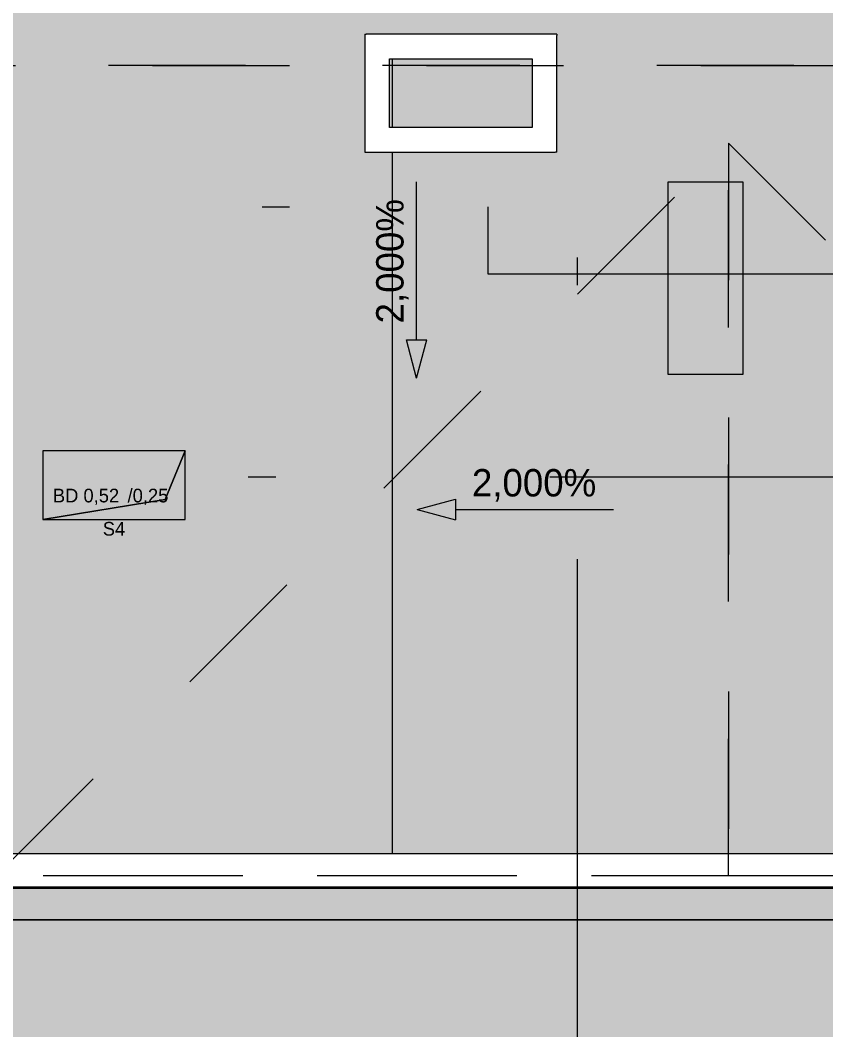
# Model space of a CAD drawing. Header units: metres. Extents: x -3 to 171, y -23 to 41.
# Drawn here: x 12.968 to 15.907, y -11.016 to -7.334 of the extents above; entities that cross this region are included whole.
import ezdxf

# ---------------------------------------------------------------- set-up
doc = ezdxf.new("R2010")
doc.units = ezdxf.units.M
doc.header["$MEASUREMENT"] = 0
doc.set_wipeout_variables(frame=1)
for name, pattern in [('Achse', [0.004, 0.002, -0.001, 0, -0.001]), ('Schnittlinie', [0.006, 0.003, -0.0015, 0, -0.0015]), ('Untersicht', [0.001, 0.0005, -0.0005]), ('Wipeout_Contour', [1, 0, -1])]:
    doc.linetypes.add(name, pattern=pattern)
for name, color, linetype in [('6._Dach PP STG1_1_000 Achsraster', 7, 'Continuous'), ('6._Dach PP STG1_1_112 Wand Aussen - Schachtwände', 7, 'Continuous'), ('6._Dach PP STG1_1_140 Brüstung', 7, 'Continuous'), ('6._Dach PP STG1_1_210 Decke', 7, 'Continuous'), ('6._Dach PP STG1_1_220 Bodenaufbau - Außen_ Gefälle', 7, 'Continuous'), ('6._Dach PP STG1_1_221 Bodenaufbau - Abdichtung', 7, 'Continuous'), ('6._Dach PP STG1_1_270 Deckendurchbruchsymbol', 7, 'Continuous'), ('6._Dach PP STG1_1_310 Dachkonstruktion massiv', 7, 'Continuous'), ('6._Dach PP STG1_1_330 Dachaufbau', 7, 'Continuous'), ('6._Dach PP STG1_1_520 Fixeinbauten', 7, 'Continuous'), ('6._Dach PP STG1_1_611 Entwässerung', 7, 'Continuous'), ('6._Dach PP STG1_1_851 Marker Schnitt', 7, 'Continuous'), ('6._Dach PP STG1_1_950 Polierplan Bemaßung', 7, 'Continuous')]:
    doc.layers.add(name, color=color, linetype=linetype)
doc.styles.add('ERSTELLTER_STIL_2', font='')
doc.styles.get('ERSTELLTER_STIL_2').set_extended_font_data('Eurostile')

msp = doc.modelspace()

# ---------------------------------------------------------------- hatches: boundary and pattern name
at = {"layer": '6._Dach PP STG1_1_220 Bodenaufbau - Außen_ Gefälle', "linetype": 'Continuous', "lineweight": 0, "true_color": 0x323232}
h = msp.add_hatch(color=250, dxfattribs=at)
h.paths.add_polyline_path([(6.565, -4.5433), (0.1867, -4.5433), (0.2083, -10.4546), (6.43, -10.4546), (6.43, -14.87), (12.38, -14.87), (12.38, -10.4546), (18.8202, -10.4546), (18.8399, -4.5433), (12.4199, -4.5433), (12.415, -1.67), (6.565, -1.67)])
h.paths.add_polyline_path([(6.495, -7.395), (8.015, -7.395), (8.015, -7.605), (8.745, -7.605), (8.745, -6.215), (7.975, -6.215), (7.975, -5.885), (8.745, -5.885), (8.745, -3.865), (11.105, -3.865), (11.105, -6.245), (11.105, -7.605), (11.5565, -7.605), (11.5565, -8.955), (6.495, -8.955)], flags=0)
at = {"layer": '6._Dach PP STG1_1_270 Deckendurchbruchsymbol', "linetype": 'Continuous', "lineweight": 0}
msp.add_hatch(color=8, dxfattribs=at).paths.add_polyline_path([(13.05, -9.155), (13.57, -9.155), (13.57, -8.905), (13.4972, -9.0822)])
at = {"layer": '6._Dach PP STG1_1_950 Polierplan Bemaßung', "linetype": 'Continuous', "lineweight": 13, "true_color": 0x6c6cff}
for points in [[(14.4141, -8.6401), (14.4516, -8.5002), (14.3766, -8.5002)], [(14.4158, -9.1187), (14.5558, -9.1562), (14.5558, -9.0812)]]:
    msp.add_hatch(color=171, dxfattribs=at).paths.add_polyline_path(points)

# ---------------------------------------------------------------- linework, layer by layer
at = {"layer": '6._Dach PP STG1_1_000 Achsraster', "color": 5, "linetype": 'Achse', "lineweight": 0, "ltscale": 1000}
msp.add_line((-1.5, -9), (21, -9), dxfattribs=at)
at = {"layer": '6._Dach PP STG1_1_210 Decke', "color": 7, "linetype": 'Continuous', "lineweight": 13, "ltscale": 1000, "true_color": 0xf4f4f4, "flags": 128}
msp.add_lwpolyline([(6.525, -4.5), (0.1465, -4.5), (0.1685, -10.5128), (6.39, -10.5128), (6.39, -14.87), (12.42, -14.87), (12.42, -10.4946), (18.82, -10.4946), (18.84, -4.5), (12.455, -4.5), (12.455, -1.6283), (6.525, -1.6283)], close=True, dxfattribs=at)
at = {"layer": '6._Dach PP STG1_1_220 Bodenaufbau - Außen_ Gefälle', "color": 7, "linetype": 'Continuous', "lineweight": 13, "ltscale": 1000, "flags": 128}
msp.add_lwpolyline([(6.565, -4.5433), (0.1867, -4.5433), (0.2083, -10.4546), (6.43, -10.4546), (6.43, -14.87), (12.38, -14.87), (12.38, -10.4546), (18.8202, -10.4546), (18.8399, -4.5433), (12.4199, -4.5433), (12.415, -1.67), (6.565, -1.67)], close=True, dxfattribs=at)
at = {"layer": '6._Dach PP STG1_1_270 Deckendurchbruchsymbol', "color": 7, "linetype": 'Continuous', "lineweight": 13, "ltscale": 1000, "flags": 128}
for points in [[(13.4972, -9.0822), (13.57, -8.905), (13.05, -8.905), (13.05, -9.155)], [(13.05, -9.155), (13.57, -9.155), (13.57, -8.905), (13.4972, -9.0822)]]:
    msp.add_lwpolyline(points, close=True, dxfattribs=at)
at = {"layer": '6._Dach PP STG1_1_310 Dachkonstruktion massiv', "color": 7, "linetype": 'Continuous', "lineweight": 13, "ltscale": 1000, "flags": 128}
for points in [[(12.245, -10.415), (18.8185, -10.415)], [(18.8179, -10.5973), (12.245, -10.5973)]]:
    msp.add_lwpolyline(points, dxfattribs=at)
at = {"layer": '6._Dach PP STG1_1_520 Fixeinbauten', "color": 5, "linetype": 'Continuous', "lineweight": 13, "ltscale": 1000, "flags": 128}
msp.add_lwpolyline([(15.605, -7.925), (15.33, -7.925), (15.33, -8.625), (15.605, -8.625)], close=True, dxfattribs=at)
at = {"layer": '6._Dach PP STG1_1_851 Marker Schnitt', "color": 7, "linetype": 'Schnittlinie', "lineweight": 13, "ltscale": 1000}
for p, q in [((14.325, 4.805), (14.325, -22.5231)), ((-2.85, -8.015), (14.6743, -8.015)), ((14.6743, -8.015), (14.6743, -8.2598)), ((14.6743, -8.2598), (19.85, -8.2598))]:
    msp.add_line(p, q, dxfattribs=at)
at = {"layer": '6._Dach PP STG1_1_950 Polierplan Bemaßung', "color": 171, "linetype": 'Continuous', "lineweight": 13, "ltscale": 1000, "true_color": 0x6c6cff}
for p, q in [((14.4141, -8.4401), (14.4141, -7.9238)), ((14.4141, -8.5002), (14.4141, -8.4401)), ((14.3766, -8.5002), (14.4516, -8.5002)), ((14.4141, -8.6401), (14.3766, -8.5002)), ((14.4141, -8.6401), (14.4516, -8.5002)), ((14.4158, -9.1187), (14.5558, -9.0812)), ((14.5558, -9.0812), (14.5558, -9.1562)), ((14.4158, -9.1187), (14.5558, -9.1562)), ((14.5558, -9.1187), (14.6158, -9.1187)), ((14.6158, -9.1187), (15.1321, -9.1187))]:
    msp.add_line(p, q, dxfattribs=at)

# ---------------------------------------------------------------- texts
at = {"layer": '6._Dach PP STG1_1_270 Deckendurchbruchsymbol', "color": 1, "linetype": 'Continuous', "lineweight": 0, "char_height": 0.05, "style": 'ERSTELLTER_STIL_2'}
for s, insert, attachment_point in [('\\A1;{\\pqc;\\pt0;\\fEurostile|b0|i0|c0|p0;\\W1.000000;BD 0,52\\fEurostile|b0|i0|c0|p0;\\W1.000000;\\A1{\\H.66x;\\S^  ;}\\fEurostile|b0|i0|c0|p0;\\W1.000000; /0,25\\fEurostile|b0|i0|c0|p0;\\W1.000000;\\A1{\\H.66x;\\S^  ;}\\fEurostile|b0|i0|c0|p0;\\W1.000000;\\fEurostile|b0|i0|c0|p0;\\W1.000000;\\A1{\\H.66x;\\S^  ;}}', (13.31, -9.1074), 8), ('\\A1;{\\pqc;\\pt0;\\fEurostile|b0|i0|c0|p0;\\W1.000000;S4}', (13.31, -9.1639), 2)]:
    msp.add_mtext(s, dxfattribs=dict(at, insert=insert, attachment_point=attachment_point))
at = {"layer": '6._Dach PP STG1_1_950 Polierplan Bemaßung', "color": 171, "linetype": 'Continuous', "lineweight": 13, "true_color": 0x6c6cff, "insert": (14.385, -8.4401), "char_height": 0.1, "attachment_point": 7, "rotation": 90, "style": 'ERSTELLTER_STIL_2'}
msp.add_mtext('\\A1;{\\pql;\\fEurostile|b0|i0|c0|p0;\\W1.000000;2,000\\fEurostile|b0|i0|c0|p0;\\W1.000000;%}', dxfattribs=at)
at = {"layer": '6._Dach PP STG1_1_950 Polierplan Bemaßung', "color": 171, "linetype": 'Continuous', "lineweight": 13, "true_color": 0x6c6cff, "insert": (14.6158, -9.0897), "char_height": 0.1, "attachment_point": 7, "style": 'ERSTELLTER_STIL_2'}
msp.add_mtext('\\A1;{\\pql;\\fEurostile|b0|i0|c0|p0;\\W1.000000;2,000\\fEurostile|b0|i0|c0|p0;\\W1.000000;%}', dxfattribs=at)

# ---------------------------------------------------------------- next in the draw order: wipeouts: each hides what was drawn before it
at = {"color": 254, "linetype": 'Wipeout_Contour', "lineweight": 0, "ltscale": 47.450185}
msp.add_wipeout([(14.23, -7.385), (14.225, -7.385), (14.23, -7.39)], dxfattribs=at).dxf.layer = '6._Dach PP STG1_1_112 Wand Aussen - Schachtwände'
at = {"color": 254, "linetype": 'Wipeout_Contour', "lineweight": 0, "ltscale": 49.746934}
msp.add_wipeout([(14.92, -7.39), (14.925, -7.39), (14.925, -7.385)], dxfattribs=at).dxf.layer = '6._Dach PP STG1_1_112 Wand Aussen - Schachtwände'
at = {"color": 254, "linetype": 'Wipeout_Contour', "lineweight": 0, "ltscale": 48.516721}
msp.add_wipeout([(14.23, -7.81), (14.225, -7.815), (14.23, -7.815)], dxfattribs=at).dxf.layer = '6._Dach PP STG1_1_112 Wand Aussen - Schachtwände'
at = {"color": 254, "linetype": 'Wipeout_Contour', "lineweight": 0, "ltscale": 51.233833}
msp.add_wipeout([(14.92, -7.81), (14.92, -7.815), (14.925, -7.815)], dxfattribs=at).dxf.layer = '6._Dach PP STG1_1_112 Wand Aussen - Schachtwände'
at = {"color": 254, "linetype": 'Wipeout_Contour', "lineweight": 0, "ltscale": 75.852219}
msp.add_wipeout([(18.7004, -10.3745), (12.5899, -10.3745), (12.5899, -10.6145), (18.6996, -10.6145)], dxfattribs=at).dxf.layer = '6._Dach PP STG1_1_140 Brüstung'

# ---------------------------------------------------------------- next in the draw order: linework, layer by layer
at = {"layer": '6._Dach PP STG1_1_140 Brüstung', "color": 7, "linetype": 'Continuous', "lineweight": 18, "ltscale": 1000, "flags": 128}
msp.add_lwpolyline([(18.7004, -10.3745), (12.5899, -10.3745)], dxfattribs=at)
at = {"layer": '6._Dach PP STG1_1_221 Bodenaufbau - Abdichtung', "color": 171, "linetype": 'Untersicht', "lineweight": 13, "ltscale": 1000, "true_color": 0x6c6cff, "flags": 128}
for points in [[(15.5517, -7.7829), (15.5517, -10.4546)], [(15.5517, -7.7829), (18.2233, -10.4546)], [(15.5517, -10.4546), (15.5517, -7.7829)], [(18.7802, -10.4546), (12.38, -10.4546)], [(15.5517, -10.4546), (12.88, -10.4546)], [(18.2233, -10.4546), (15.5517, -10.4546)]]:
    msp.add_lwpolyline(points, dxfattribs=at)
at = {"layer": '6._Dach PP STG1_1_330 Dachaufbau', "color": 7, "linetype": 'Continuous', "lineweight": 18, "ltscale": 1000, "flags": 128}
msp.add_lwpolyline([(12.55, -10.4946), (18.605, -10.4946)], dxfattribs=at)

# ---------------------------------------------------------------- next in the draw order: wipeouts: each hides what was drawn before it
at = {"color": 254, "linetype": 'Wipeout_Contour', "lineweight": 0, "ltscale": 47.549072}
msp.add_wipeout([(14.27, -7.39), (14.23, -7.39), (14.27, -7.43)], dxfattribs=at).dxf.layer = '6._Dach PP STG1_1_112 Wand Aussen - Schachtwände'
at = {"color": 254, "linetype": 'Wipeout_Contour', "lineweight": 0, "ltscale": 49.741732}
msp.add_wipeout([(14.88, -7.43), (14.92, -7.43), (14.92, -7.39)], dxfattribs=at).dxf.layer = '6._Dach PP STG1_1_112 Wand Aussen - Schachtwände'
at = {"color": 254, "linetype": 'Wipeout_Contour', "lineweight": 0, "ltscale": 48.566649}
msp.add_wipeout([(14.27, -7.77), (14.23, -7.81), (14.27, -7.81)], dxfattribs=at).dxf.layer = '6._Dach PP STG1_1_112 Wand Aussen - Schachtwände'
at = {"color": 254, "linetype": 'Wipeout_Contour', "lineweight": 0, "ltscale": 51.13585}
msp.add_wipeout([(14.88, -7.81), (14.92, -7.81), (14.88, -7.77)], dxfattribs=at).dxf.layer = '6._Dach PP STG1_1_112 Wand Aussen - Schachtwände'
at = {"color": 254, "linetype": 'Wipeout_Contour', "lineweight": 0, "ltscale": 59.594755}
msp.add_wipeout([(18.9895, -10.6145), (12.5901, -10.6145), (18.9895, -10.6147)], dxfattribs=at).dxf.layer = '6._Dach PP STG1_1_140 Brüstung'

# ---------------------------------------------------------------- next in the draw order: hatches: boundary and pattern name
at = {"layer": '6._Dach PP STG1_1_330 Dachaufbau', "linetype": 'Continuous', "lineweight": 0, "true_color": 0x000000}
msp.add_hatch(color=18, dxfattribs=at).paths.add_polyline_path([(18.605, -11.3521), (18.605, -10.4946), (12.55, -10.4946), (12.55, -11.3521)])

# ---------------------------------------------------------------- next in the draw order: linework, layer by layer
at = {"layer": '6._Dach PP STG1_1_000 Achsraster', "color": 5, "linetype": 'Achse', "lineweight": 0, "ltscale": 1000}
msp.add_line((15, 3), (15, -22.5231), dxfattribs=at)
at = {"layer": '6._Dach PP STG1_1_140 Brüstung', "color": 7, "linetype": 'Continuous', "lineweight": 18, "ltscale": 1000}
msp.add_line((18.9894, -10.6145), (12.5901, -10.6145), dxfattribs=at)
at = {"layer": '6._Dach PP STG1_1_140 Brüstung', "color": 7, "linetype": 'Continuous', "lineweight": 18, "ltscale": 1000, "flags": 128}
msp.add_lwpolyline([(12.5901, -10.6147), (18.9897, -10.6147)], dxfattribs=at)

# ---------------------------------------------------------------- next in the draw order: wipeouts: each hides what was drawn before it
at = {"color": 254, "linetype": 'Wipeout_Contour', "lineweight": 0, "ltscale": 48.79625}
msp.add_wipeout([(14.23, -7.39), (14.225, -7.385), (14.225, -7.39)], dxfattribs=at).dxf.layer = '6._Dach PP STG1_1_112 Wand Aussen - Schachtwände'
at = {"color": 254, "linetype": 'Wipeout_Contour', "lineweight": 0, "ltscale": 50.192387}
msp.add_wipeout([(14.92, -7.39), (14.925, -7.385), (14.92, -7.385)], dxfattribs=at).dxf.layer = '6._Dach PP STG1_1_112 Wand Aussen - Schachtwände'
at = {"color": 254, "linetype": 'Wipeout_Contour', "lineweight": 0, "ltscale": 47.631882}
msp.add_wipeout([(14.275, -7.43), (14.27, -7.43), (14.275, -7.435)], dxfattribs=at).dxf.layer = '6._Dach PP STG1_1_112 Wand Aussen - Schachtwände'
at = {"color": 254, "linetype": 'Wipeout_Contour', "lineweight": 0, "ltscale": 49.688592}
msp.add_wipeout([(14.875, -7.435), (14.88, -7.435), (14.88, -7.43)], dxfattribs=at).dxf.layer = '6._Dach PP STG1_1_112 Wand Aussen - Schachtwände'
at = {"color": 254, "linetype": 'Wipeout_Contour', "lineweight": 0, "ltscale": 48.567879}
msp.add_wipeout([(14.27, -7.77), (14.275, -7.77), (14.275, -7.765)], dxfattribs=at).dxf.layer = '6._Dach PP STG1_1_112 Wand Aussen - Schachtwände'
at = {"color": 254, "linetype": 'Wipeout_Contour', "lineweight": 0, "ltscale": 51.051498}
msp.add_wipeout([(14.875, -7.765), (14.875, -7.77), (14.88, -7.77)], dxfattribs=at).dxf.layer = '6._Dach PP STG1_1_112 Wand Aussen - Schachtwände'
at = {"color": 254, "linetype": 'Wipeout_Contour', "lineweight": 0, "ltscale": 49.886299}
msp.add_wipeout([(14.92, -7.81), (14.925, -7.815), (14.925, -7.81)], dxfattribs=at).dxf.layer = '6._Dach PP STG1_1_112 Wand Aussen - Schachtwände'

# ---------------------------------------------------------------- next in the draw order: wipeouts: each hides what was drawn before it
at = {"color": 254, "linetype": 'Wipeout_Contour', "lineweight": 0, "ltscale": 64.566773}
msp.add_wipeout([(14.23, -7.81), (14.23, -7.39), (14.225, -7.39), (14.225, -7.81)], dxfattribs=at).dxf.layer = '6._Dach PP STG1_1_112 Wand Aussen - Schachtwände'
at = {"color": 254, "linetype": 'Wipeout_Contour', "lineweight": 0, "ltscale": 47.730777}
msp.add_wipeout([(14.315, -7.435), (14.275, -7.435), (14.315, -7.475)], dxfattribs=at).dxf.layer = '6._Dach PP STG1_1_112 Wand Aussen - Schachtwände'
at = {"color": 254, "linetype": 'Wipeout_Contour', "lineweight": 0, "ltscale": 49.68376}
msp.add_wipeout([(14.835, -7.475), (14.875, -7.475), (14.875, -7.435)], dxfattribs=at).dxf.layer = '6._Dach PP STG1_1_112 Wand Aussen - Schachtwände'
at = {"color": 254, "linetype": 'Wipeout_Contour', "lineweight": 0, "ltscale": 48.61812}
msp.add_wipeout([(14.315, -7.725), (14.275, -7.765), (14.315, -7.765)], dxfattribs=at).dxf.layer = '6._Dach PP STG1_1_112 Wand Aussen - Schachtwände'
at = {"color": 254, "linetype": 'Wipeout_Contour', "lineweight": 0, "ltscale": 50.95352}
msp.add_wipeout([(14.835, -7.765), (14.875, -7.765), (14.835, -7.725)], dxfattribs=at).dxf.layer = '6._Dach PP STG1_1_112 Wand Aussen - Schachtwände'

# ---------------------------------------------------------------- next in the draw order: wipeouts: each hides what was drawn before it
at = {"color": 254, "linetype": 'Wipeout_Contour', "lineweight": 0, "ltscale": 48.880512}
msp.add_wipeout([(14.23, -7.43), (14.27, -7.43), (14.23, -7.39)], dxfattribs=at).dxf.layer = '6._Dach PP STG1_1_112 Wand Aussen - Schachtwände'
at = {"color": 254, "linetype": 'Wipeout_Contour', "lineweight": 0, "ltscale": 48.904802}
msp.add_wipeout([(14.225, -7.81), (14.225, -7.815), (14.23, -7.81)], dxfattribs=at).dxf.layer = '6._Dach PP STG1_1_112 Wand Aussen - Schachtwände'

# ---------------------------------------------------------------- next in the draw order: linework, layer by layer
at = {"layer": '6._Dach PP STG1_1_112 Wand Aussen - Schachtwände', "color": 7, "linetype": 'Continuous', "lineweight": 18, "ltscale": 1000, "flags": 128}
msp.add_lwpolyline([(14.225, -7.385), (14.23, -7.385)], dxfattribs=at)

# ---------------------------------------------------------------- next in the draw order: wipeouts: each hides what was drawn before it
at = {"color": 254, "linetype": 'Wipeout_Contour', "lineweight": 0, "ltscale": 64.643502}
msp.add_wipeout([(14.23, -7.77), (14.27, -7.77), (14.27, -7.43), (14.23, -7.43)], dxfattribs=at).dxf.layer = '6._Dach PP STG1_1_112 Wand Aussen - Schachtwände'

# ---------------------------------------------------------------- next in the draw order: wipeouts: each hides what was drawn before it
at = {"color": 254, "linetype": 'Wipeout_Contour', "lineweight": 0, "ltscale": 48.978464}
msp.add_wipeout([(14.275, -7.435), (14.27, -7.43), (14.27, -7.435)], dxfattribs=at).dxf.layer = '6._Dach PP STG1_1_112 Wand Aussen - Schachtwände'
at = {"color": 254, "linetype": 'Wipeout_Contour', "lineweight": 0, "ltscale": 48.909737}
msp.add_wipeout([(14.23, -7.77), (14.23, -7.81), (14.27, -7.77)], dxfattribs=at).dxf.layer = '6._Dach PP STG1_1_112 Wand Aussen - Schachtwände'

# ---------------------------------------------------------------- next in the draw order: linework, layer by layer
at = {"layer": '6._Dach PP STG1_1_112 Wand Aussen - Schachtwände', "color": 7, "linetype": 'Continuous', "lineweight": 18, "ltscale": 1000, "flags": 128}
for points in [[(14.225, -7.385), (14.225, -7.815)], [(14.225, -7.815), (14.23, -7.815)]]:
    msp.add_lwpolyline(points, dxfattribs=at)

# ---------------------------------------------------------------- next in the draw order: wipeouts: each hides what was drawn before it
at = {"color": 254, "linetype": 'Wipeout_Contour', "lineweight": 0, "ltscale": 64.721542}
msp.add_wipeout([(14.275, -7.765), (14.275, -7.435), (14.27, -7.435), (14.27, -7.765)], dxfattribs=at).dxf.layer = '6._Dach PP STG1_1_112 Wand Aussen - Schachtwände'

# ---------------------------------------------------------------- next in the draw order: wipeouts: each hides what was drawn before it
at = {"color": 254, "linetype": 'Wipeout_Contour', "lineweight": 0, "ltscale": 65.411995}
msp.add_wipeout([(14.23, -7.39), (14.92, -7.39), (14.92, -7.385), (14.23, -7.385)], dxfattribs=at).dxf.layer = '6._Dach PP STG1_1_112 Wand Aussen - Schachtwände'
at = {"color": 254, "linetype": 'Wipeout_Contour', "lineweight": 0, "ltscale": 49.062788}
msp.add_wipeout([(14.315, -7.475), (14.275, -7.435), (14.275, -7.475)], dxfattribs=at).dxf.layer = '6._Dach PP STG1_1_112 Wand Aussen - Schachtwände'
at = {"color": 254, "linetype": 'Wipeout_Contour', "lineweight": 0, "ltscale": 48.961068}
msp.add_wipeout([(14.27, -7.765), (14.27, -7.77), (14.275, -7.765)], dxfattribs=at).dxf.layer = '6._Dach PP STG1_1_112 Wand Aussen - Schachtwände'

# ---------------------------------------------------------------- next in the draw order: wipeouts: each hides what was drawn before it
at = {"color": 254, "linetype": 'Wipeout_Contour', "lineweight": 0, "ltscale": 50.13778}
msp.add_wipeout([(14.88, -7.43), (14.92, -7.39), (14.88, -7.39)], dxfattribs=at).dxf.layer = '6._Dach PP STG1_1_112 Wand Aussen - Schachtwände'
at = {"color": 254, "linetype": 'Wipeout_Contour', "lineweight": 0, "ltscale": 64.798685}
msp.add_wipeout([(14.315, -7.725), (14.315, -7.475), (14.275, -7.475), (14.275, -7.725)], dxfattribs=at).dxf.layer = '6._Dach PP STG1_1_112 Wand Aussen - Schachtwände'

# ---------------------------------------------------------------- next in the draw order: linework, layer by layer
at = {"layer": '6._Dach PP STG1_1_112 Wand Aussen - Schachtwände', "color": 7, "linetype": 'Continuous', "lineweight": 18, "ltscale": 1000, "flags": 128}
msp.add_lwpolyline([(14.925, -7.385), (14.925, -7.39)], dxfattribs=at)

# ---------------------------------------------------------------- next in the draw order: wipeouts: each hides what was drawn before it
at = {"color": 254, "linetype": 'Wipeout_Contour', "lineweight": 0, "ltscale": 65.451014}
msp.add_wipeout([(14.27, -7.43), (14.88, -7.43), (14.88, -7.39), (14.27, -7.39)], dxfattribs=at).dxf.layer = '6._Dach PP STG1_1_112 Wand Aussen - Schachtwände'
at = {"color": 254, "linetype": 'Wipeout_Contour', "lineweight": 0, "ltscale": 48.96636}
msp.add_wipeout([(14.275, -7.725), (14.275, -7.765), (14.315, -7.725)], dxfattribs=at).dxf.layer = '6._Dach PP STG1_1_112 Wand Aussen - Schachtwände'

# ---------------------------------------------------------------- next in the draw order: linework, layer by layer
at = {"layer": '6._Dach PP STG1_1_112 Wand Aussen - Schachtwände', "color": 7, "linetype": 'Continuous', "lineweight": 18, "ltscale": 1000, "flags": 128}
for points in [[(14.925, -7.385), (14.23, -7.385)], [(14.315, -7.725), (14.315, -7.475)]]:
    msp.add_lwpolyline(points, dxfattribs=at)

# ---------------------------------------------------------------- next in the draw order: wipeouts: each hides what was drawn before it
at = {"color": 254, "linetype": 'Wipeout_Contour', "lineweight": 0, "ltscale": 50.129179}
msp.add_wipeout([(14.875, -7.43), (14.875, -7.435), (14.88, -7.43)], dxfattribs=at).dxf.layer = '6._Dach PP STG1_1_112 Wand Aussen - Schachtwände'

# ---------------------------------------------------------------- next in the draw order: wipeouts: each hides what was drawn before it
at = {"color": 254, "linetype": 'Wipeout_Contour', "lineweight": 0, "ltscale": 67.029768}
msp.add_wipeout([(14.92, -7.39), (14.92, -7.81), (14.925, -7.81), (14.925, -7.39)], dxfattribs=at).dxf.layer = '6._Dach PP STG1_1_112 Wand Aussen - Schachtwände'
at = {"color": 254, "linetype": 'Wipeout_Contour', "lineweight": 0, "ltscale": 65.490634}
msp.add_wipeout([(14.275, -7.43), (14.275, -7.435), (14.875, -7.435), (14.875, -7.43)], dxfattribs=at).dxf.layer = '6._Dach PP STG1_1_112 Wand Aussen - Schachtwände'

# ---------------------------------------------------------------- next in the draw order: wipeouts: each hides what was drawn before it
at = {"color": 254, "linetype": 'Wipeout_Contour', "lineweight": 0, "ltscale": 50.074876}
msp.add_wipeout([(14.835, -7.475), (14.875, -7.435), (14.835, -7.435)], dxfattribs=at).dxf.layer = '6._Dach PP STG1_1_112 Wand Aussen - Schachtwände'
at = {"color": 254, "linetype": 'Wipeout_Contour', "lineweight": 0, "ltscale": 49.803341}
msp.add_wipeout([(14.88, -7.77), (14.92, -7.81), (14.92, -7.77)], dxfattribs=at).dxf.layer = '6._Dach PP STG1_1_112 Wand Aussen - Schachtwände'

# ---------------------------------------------------------------- next in the draw order: linework, layer by layer
at = {"layer": '6._Dach PP STG1_1_112 Wand Aussen - Schachtwände', "color": 7, "linetype": 'Continuous', "lineweight": 18, "ltscale": 1000, "flags": 128}
msp.add_lwpolyline([(14.925, -7.815), (14.92, -7.815)], dxfattribs=at)

# ---------------------------------------------------------------- next in the draw order: wipeouts: each hides what was drawn before it
at = {"color": 254, "linetype": 'Wipeout_Contour', "lineweight": 0, "ltscale": 65.529926}
msp.add_wipeout([(14.315, -7.475), (14.835, -7.475), (14.835, -7.435), (14.315, -7.435)], dxfattribs=at).dxf.layer = '6._Dach PP STG1_1_112 Wand Aussen - Schachtwände'
at = {"color": 254, "linetype": 'Wipeout_Contour', "lineweight": 0, "ltscale": 66.947125}
msp.add_wipeout([(14.88, -7.43), (14.88, -7.77), (14.92, -7.77), (14.92, -7.43)], dxfattribs=at).dxf.layer = '6._Dach PP STG1_1_112 Wand Aussen - Schachtwände'

# ---------------------------------------------------------------- next in the draw order: linework, layer by layer
at = {"layer": '6._Dach PP STG1_1_112 Wand Aussen - Schachtwände', "color": 7, "linetype": 'Continuous', "lineweight": 18, "ltscale": 1000, "flags": 128}
for points in [[(14.925, -7.815), (14.925, -7.39)], [(14.315, -7.475), (14.835, -7.475)]]:
    msp.add_lwpolyline(points, dxfattribs=at)

# ---------------------------------------------------------------- next in the draw order: wipeouts: each hides what was drawn before it
at = {"color": 254, "linetype": 'Wipeout_Contour', "lineweight": 0, "ltscale": 49.704452}
msp.add_wipeout([(14.875, -7.765), (14.88, -7.77), (14.88, -7.765)], dxfattribs=at).dxf.layer = '6._Dach PP STG1_1_112 Wand Aussen - Schachtwände'

# ---------------------------------------------------------------- next in the draw order: wipeouts: each hides what was drawn before it
at = {"color": 254, "linetype": 'Wipeout_Contour', "lineweight": 0, "ltscale": 66.865762}
msp.add_wipeout([(14.875, -7.435), (14.875, -7.765), (14.88, -7.765), (14.88, -7.435)], dxfattribs=at).dxf.layer = '6._Dach PP STG1_1_112 Wand Aussen - Schachtwände'
at = {"color": 254, "linetype": 'Wipeout_Contour', "lineweight": 0, "ltscale": 66.198168}
msp.add_wipeout([(14.92, -7.81), (14.23, -7.81), (14.23, -7.815), (14.92, -7.815)], dxfattribs=at).dxf.layer = '6._Dach PP STG1_1_112 Wand Aussen - Schachtwände'

# ---------------------------------------------------------------- next in the draw order: wipeouts: each hides what was drawn before it
at = {"color": 254, "linetype": 'Wipeout_Contour', "lineweight": 0, "ltscale": 49.621554}
msp.add_wipeout([(14.835, -7.725), (14.875, -7.765), (14.875, -7.725)], dxfattribs=at).dxf.layer = '6._Dach PP STG1_1_112 Wand Aussen - Schachtwände'

# ---------------------------------------------------------------- next in the draw order: wipeouts: each hides what was drawn before it
at = {"color": 254, "linetype": 'Wipeout_Contour', "lineweight": 0, "ltscale": 66.7835}
msp.add_wipeout([(14.835, -7.475), (14.835, -7.725), (14.875, -7.725), (14.875, -7.475)], dxfattribs=at).dxf.layer = '6._Dach PP STG1_1_112 Wand Aussen - Schachtwände'
at = {"color": 254, "linetype": 'Wipeout_Contour', "lineweight": 0, "ltscale": 66.153886}
msp.add_wipeout([(14.88, -7.77), (14.27, -7.77), (14.27, -7.81), (14.88, -7.81)], dxfattribs=at).dxf.layer = '6._Dach PP STG1_1_112 Wand Aussen - Schachtwände'

# ---------------------------------------------------------------- next in the draw order: linework, layer by layer
at = {"layer": '6._Dach PP STG1_1_112 Wand Aussen - Schachtwände', "color": 7, "linetype": 'Continuous', "lineweight": 18, "ltscale": 1000, "flags": 128}
for points in [[(14.835, -7.475), (14.835, -7.725)], [(14.23, -7.815), (14.92, -7.815)]]:
    msp.add_lwpolyline(points, dxfattribs=at)
at = {"layer": '6._Dach PP STG1_1_221 Bodenaufbau - Abdichtung', "color": 171, "linetype": 'Untersicht', "lineweight": 13, "ltscale": 1000, "true_color": 0x6c6cff, "flags": 128}
for points in [[(11.4504, -7.499), (18.79, -7.499)], [(18.79, -7.499), (11.4504, -7.499)]]:
    msp.add_lwpolyline(points, dxfattribs=at)

# ---------------------------------------------------------------- next in the draw order: wipeouts: each hides what was drawn before it
at = {"color": 254, "linetype": 'Wipeout_Contour', "lineweight": 0, "ltscale": 66.110258}
msp.add_wipeout([(14.875, -7.765), (14.275, -7.765), (14.275, -7.77), (14.875, -7.77)], dxfattribs=at).dxf.layer = '6._Dach PP STG1_1_112 Wand Aussen - Schachtwände'

# ---------------------------------------------------------------- next in the draw order: wipeouts: each hides what was drawn before it
at = {"color": 254, "linetype": 'Wipeout_Contour', "lineweight": 0, "ltscale": 66.066276}
msp.add_wipeout([(14.835, -7.725), (14.315, -7.725), (14.315, -7.765), (14.835, -7.765)], dxfattribs=at).dxf.layer = '6._Dach PP STG1_1_112 Wand Aussen - Schachtwände'

# ---------------------------------------------------------------- next in the draw order: linework, layer by layer
at = {"layer": '6._Dach PP STG1_1_112 Wand Aussen - Schachtwände', "color": 7, "linetype": 'Continuous', "lineweight": 18, "ltscale": 1000, "flags": 128}
msp.add_lwpolyline([(14.835, -7.725), (14.315, -7.725)], dxfattribs=at)
at = {"layer": '6._Dach PP STG1_1_221 Bodenaufbau - Abdichtung', "color": 171, "linetype": 'Untersicht', "lineweight": 13, "ltscale": 1000, "true_color": 0x6c6cff, "flags": 128}
msp.add_lwpolyline([(12.88, -10.4546), (15.5517, -7.7829)], dxfattribs=at)
at = {"layer": '6._Dach PP STG1_1_611 Entwässerung', "color": 5, "linetype": 'Continuous', "lineweight": 13, "ltscale": 1000, "flags": 128}
msp.add_lwpolyline([(1.085, -10.5), (6.39, -10.5), (6.39, -14.87), (12.42, -14.87), (12.42, -10.5), (18.82, -10.5), (18.84, -4.5), (12.525, -4.5), (12.525, -1.7177), (6.455, -1.7177), (6.455, -4.5), (1.085, -4.5)], close=True, dxfattribs=at)

doc.saveas('drawing.dxf')
